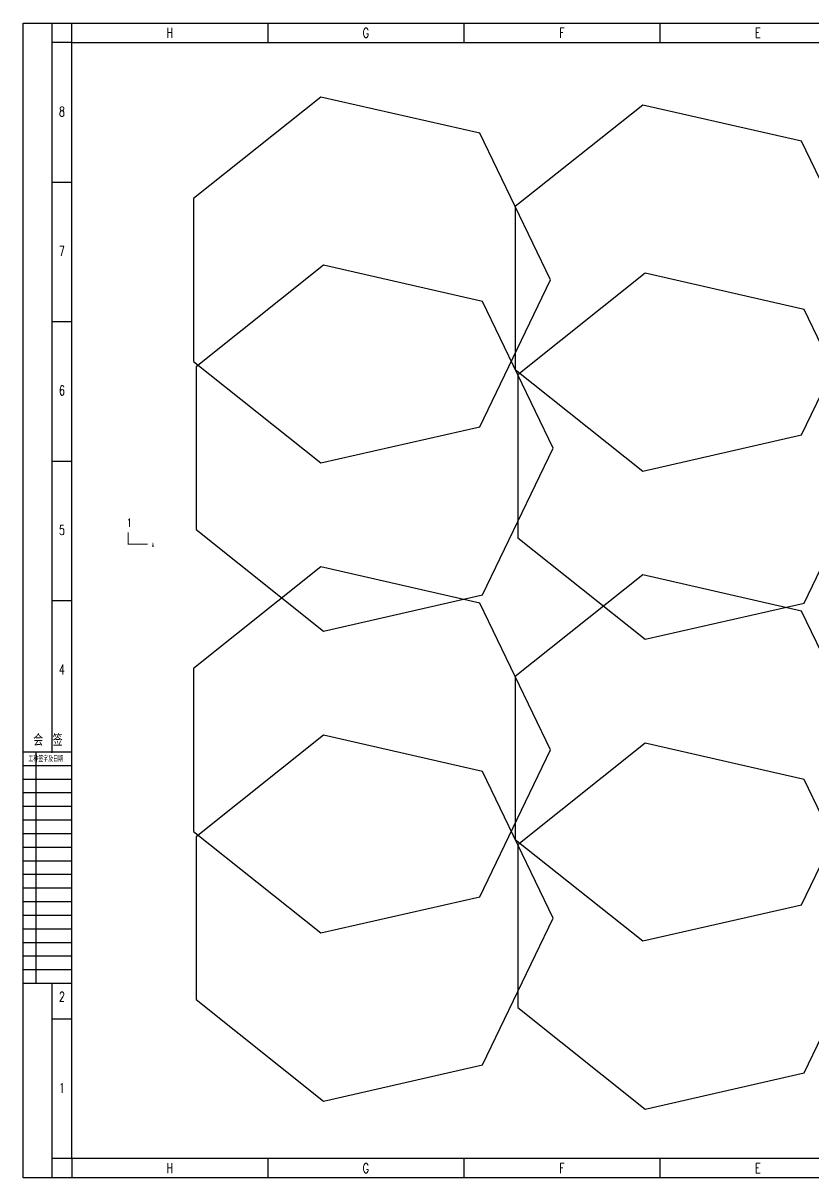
# Model space of a CAD drawing. Extents: x -383207 to 558143, y -95136 to 11777.
# Drawn here: x 516093 to 536388, y -90676 to -60976 of the extents above; entities that cross this region are included whole.
import ezdxf
from ezdxf.enums import TextEntityAlignment as Align

# ---------------------------------------------------------------- set-up
doc = ezdxf.new("R2010")
doc.units = 0
doc.linetypes.add('CONTINOUS', pattern=[0])
doc.layers.get('0').update_dxf_attribs({"linetype": 'CONTINUOUS'})
for name, color, linetype in [('DIM_SYMB', 3, 'CONTINUOUS'), ('PUB_TEXT', 7, 'CONTINUOUS'), ('TK', 4, 'CONTINUOUS'), ('图框', 4, 'CONTINOUS')]:
    doc.layers.add(name, color=color, linetype=linetype)
doc.styles.add('_TCH_LABEL', font='COMPLEX', dxfattribs={"bigfont": 'GBCBIG'})
doc.styles.add('HZ', font='TXT.shx', dxfattribs={"width": 0.7, "bigfont": 'hz.shx'})

msp = doc.modelspace()

# ---------------------------------------------------------------- linework, layer by layer
at = {"color": 0}
for p, q in [((517345.5, -79726.4, 0), (516095.5, -79726.4, 0)), ((516429.6, -85676.4, 0), (516429.6, -79726.4, 0)), ((517345.5, -80076.4, 0), (516095.5, -80076.4, 0)), ((517345.5, -80426.4, 0), (516095.5, -80426.4, 0)), ((517345.5, -80776.4, 0), (516095.5, -80776.4, 0)), ((517345.5, -81126.4, 0), (516095.5, -81126.4, 0)), ((517345.5, -81476.4, 0), (516095.5, -81476.4, 0)), ((517345.5, -81826.4, 0), (516095.5, -81826.4, 0)), ((517345.5, -82176.4, 0), (516095.5, -82176.4, 0)), ((517345.5, -82526.4, 0), (516095.5, -82526.4, 0)), ((517345.5, -82876.4, 0), (516095.5, -82876.4, 0)), ((517345.5, -83226.4, 0), (516095.5, -83226.4, 0)), ((517345.5, -83576.4, 0), (516095.5, -83576.4, 0)), ((517345.5, -83926.4, 0), (516095.5, -83926.4, 0)), ((517345.5, -84276.4, 0), (516095.5, -84276.4, 0)), ((517345.5, -84626.4, 0), (516095.5, -84626.4, 0)), ((517345.5, -84976.4, 0), (516095.5, -84976.4, 0)), ((517345.5, -85326.4, 0), (516095.5, -85326.4, 0)), ((517345.5, -85676.4, 0), (516095.5, -85676.4, 0))]:
    msp.add_line(p, q, dxfattribs=at)
at = {"elevation": 0}
msp.add_lwpolyline([(516093.5, -60976.4), (558143.5, -60976.4), (558143.5, -90676.4), (516093.5, -90676.4)], close=True, dxfattribs=at)
for points in [[(529648.7, -67583.4), (527831.2, -63809.2), (523747.2, -62877.1), (520472.1, -65488.9), (520472.1, -69677.9), (523747.2, -72289.7), (527831.2, -71357.5)], [(537916.5, -67790.8), (536099, -64016.6), (532015, -63084.5), (528740, -65696.3), (528740, -69885.3), (532015, -72497.1), (536099, -71564.9)], [(529713.4, -71909.2), (527895.8, -68135.1), (523811.9, -67202.9), (520536.8, -69814.7), (520536.8, -74003.7), (523811.9, -76615.5), (527895.8, -75683.4)], [(537981.2, -72116.6), (536163.7, -68342.5), (532079.7, -67410.3), (528804.6, -70022.1), (528804.6, -74211.1), (532079.7, -76822.9), (536163.7, -75890.8)], [(529648.7, -79669.3), (527831.2, -75895.1), (523747.2, -74963), (520472.1, -77574.8), (520472.1, -81763.8), (523747.2, -84375.6), (527831.2, -83443.4)], [(537916.5, -79876.7), (536099, -76102.5), (532015, -75170.4), (528740, -77782.2), (528740, -81971.2), (532015, -84583), (536099, -83650.8)], [(529713.4, -83995.1), (527895.8, -80221), (523811.9, -79288.8), (520536.8, -81900.6), (520536.8, -86089.6), (523811.9, -88701.4), (527895.8, -87769.3)], [(537981.2, -84202.5), (536163.7, -80428.4), (532079.7, -79496.2), (528804.6, -82108), (528804.6, -86297), (532079.7, -88908.8), (536163.7, -87976.7)]]:
    msp.add_lwpolyline(points, close=True)
at = {"layer": 'DIM_SYMB', "const_width": 25, "elevation": 0}
msp.add_lwpolyline([(518792.5, -74077.4), (518792.5, -74377.4), (519292.5, -74377.4)], dxfattribs=at)
at = {"layer": 'DIM_SYMB'}
msp.add_lwpolyline([(519429.8, -74903.8, 0, 0, 0), (519429.8, -74303.8, 0, 40, 0), (519429.8, -74453.8, 0, 0, 0)], format="xyseb", dxfattribs=at)
at = {"layer": '图框'}
for p, q in [((516093.5, -60976.4, 0), (558143.5, -60976.4, 0)), ((516093.5, -90676.4, 0), (516093.5, -60976.4, 0)), ((516843.5, -79745.1, 0), (516843.5, -60976.4, 0)), ((517343.5, -61476.4, 0), (517343.5, -60976.4, 0)), ((522381, -60976.4, 0), (522381, -61476.4, 0)), ((527418.5, -60976.4, 0), (527418.5, -61476.4, 0)), ((532456, -60976.4, 0), (532456, -61476.4, 0)), ((517343.5, -61476.4, 0), (516843.5, -61476.4, 0)), ((516843.5, -65063.9, 0), (517343.5, -65063.9, 0)), ((516843.5, -68651.4, 0), (517343.5, -68651.4, 0)), ((516843.5, -72238.9, 0), (517343.5, -72238.9, 0)), ((516843.5, -75826.4, 0), (517343.5, -75826.4, 0)), ((516843.5, -90676.4, 0), (516843.5, -85679.5, 0)), ((516843.5, -86588.9, 0), (517343.5, -86588.9, 0)), ((517343.5, -90176.4, 0), (516843.5, -90176.4, 0)), ((517343.5, -90176.4, 0), (517343.5, -90676.4, 0)), ((522381, -90176.4, 0), (522381, -90676.4, 0)), ((527418.5, -90176.4, 0), (527418.5, -90676.4, 0)), ((532456, -90176.4, 0), (532456, -90676.4, 0)), ((558143.5, -90676.4, 0), (516093.5, -90676.4, 0))]:
    msp.add_line(p, q, dxfattribs=at)
at = {"layer": '图框', "color": 1}
for p, q in [((517343.5, -61476.4, 0), (557643.5, -61476.4, 0)), ((517343.5, -90176.4, 0), (517343.5, -61476.4, 0)), ((557643.5, -90176.4, 0), (517343.5, -90176.4, 0))]:
    msp.add_line(p, q, dxfattribs=at)

# ---------------------------------------------------------------- texts
at = {"color": 0, "style": 'HZ', "width": 0.9}
msp.add_text('会 签  ', height=300, dxfattribs=at).set_placement((516972.6, -79565.7, 0), align=Align.CENTER)
at = {"layer": 'PUB_TEXT', "style": '_TCH_LABEL', "width": 0.705882}
msp.add_text('1', height=212.5, dxfattribs=at).set_placement((518760.4, -73933.6, 0))
at = {"layer": 'TK', "linetype": 'Continuous', "style": 'HZ', "width": 0.7}
msp.add_text('工种签字及日期', height=140, dxfattribs=at).set_placement((516673.7, -79972.4, 0), align=Align.CENTER)
at = {"layer": '图框', "style": 'HZ', "width": 0.7}
for s, p in [('H', (519862.2, -61351.4, 0)), ('G', (524899.7, -61351.4, 0)), ('F', (529937.2, -61351.4, 0)), ('E', (534974.7, -61351.4, 0)), ('8', (517091.5, -63376.1, 0)), ('7', (517091.5, -66963.6, 0)), ('6', (517091.5, -70551.1, 0)), ('5', (517091.5, -74138.6, 0)), ('4', (517091.5, -77726.1, 0)), ('2', (517091.5, -86141.9, 0)), ('1', (517091.5, -88488.6, 0)), ('H', (519862.2, -90551.4, 0)), ('G', (524899.7, -90551.4, 0)), ('F', (529937.2, -90551.4, 0)), ('E', (534974.7, -90551.4, 0))]:
    msp.add_text(s, height=250, dxfattribs=at).set_placement(p, align=Align.CENTER)

doc.saveas('drawing.dxf')
